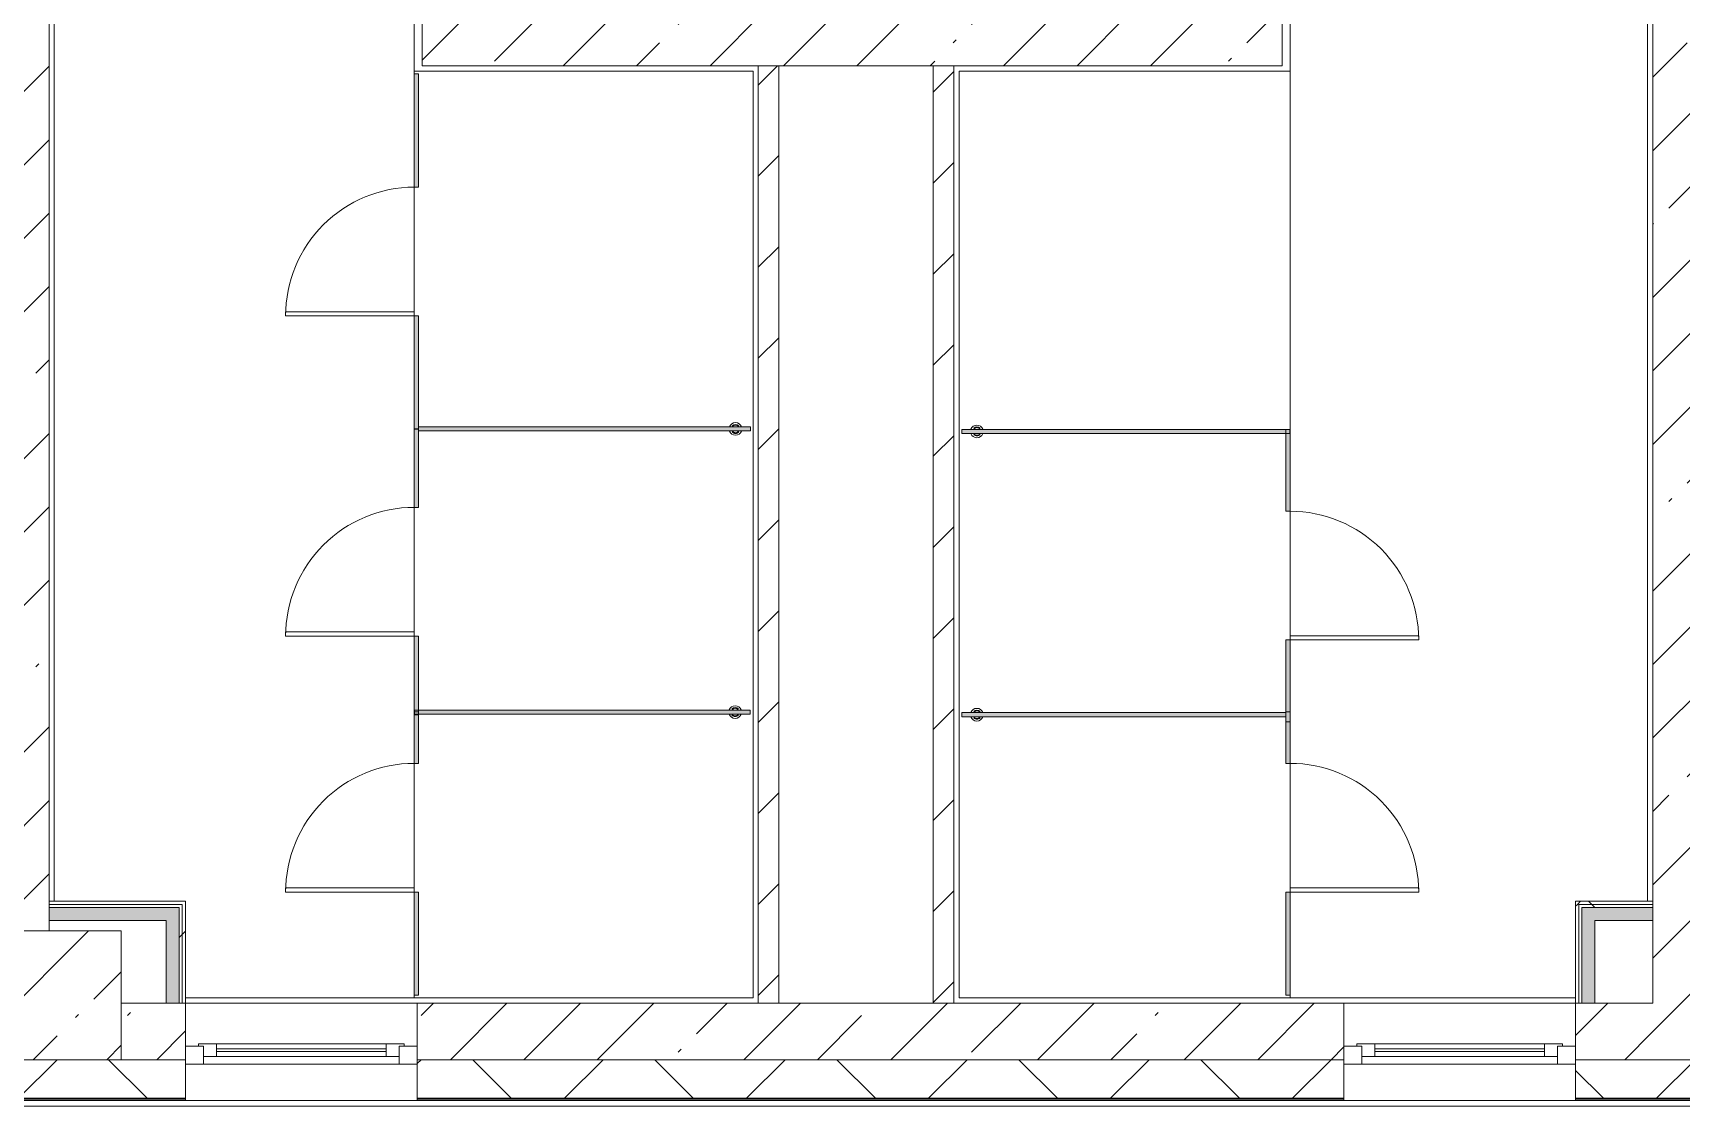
# Model space of a CAD drawing. Header units: millimetres. Extents: x 81711 to 274967, y -8553 to 29000.
# Drawn here: x 213524 to 219927, y -280 to 3888 of the extents above; entities that cross this region are included whole.
import ezdxf

# ---------------------------------------------------------------- set-up
doc = ezdxf.new("R2010")
doc.units = ezdxf.units.MM
for name, color, linetype, lineweight in [('A-DOOR-7', 7, 'Continuous', 5), ('A-GENM-2', 7, 'Continuous', 5), ('A-GLAZ-3', 7, 'Continuous', 5), ('A-WALL', 7, 'Continuous', 9), ('A-WALL-10', 7, 'Continuous', 5), ('I-WALL-27', 7, 'Continuous', 5), ('S-COLS-1', 7, 'Continuous', 5)]:
    doc.layers.add(name, color=color, linetype=linetype, lineweight=lineweight)
for name, color, linetype, lineweight, true_color in [('A-FLOR-2', 7, 'Continuous', 5, 0xaaaaaa), ('A-GENM-3', 7, 'Continuous', 5, 0xe2ddcd), ('I-WALL-25', 7, 'Continuous', 5, 0xe7e7e7), ('I-WALL-26', 7, 'Continuous', 9, 0xe7e7e7)]:
    doc.layers.add(name, color=color, linetype=linetype, lineweight=lineweight, true_color=true_color)
pattern_1 = [(45, (147956.67, 0), (-285.1231, 285.1231), []), (45, (148241.8, 0), (-285.1231, 285.1231), [504.031, -100.806, 16.764, -84.042])]
pattern_2 = [(45, (147956.67, 0), (-176.7767, 176.7767), [])]
pattern_3 = [(45, (147956.7, 0), (-530.33, 530.33), []), (135, (147956.7, 0), (-530.33, -530.33), [])]

# ---------------------------------------------------------------- blocks, each defined once
blk = doc.blocks.new('BSC_Колонна _Прямоугольная - 500х500-V77-1_5_3_птичка')
at = {"layer": 'S-COLS-1'}
h = blk.add_hatch(dxfattribs=at)
h.set_pattern_fill('FP_88', color=256, style=0, pattern_type=2)
h.set_pattern_definition([(45, (-65660, -150), (-285.1231, 285.1231), []), (45, (-65374.88, -150), (-285.1231, 285.1231), [504.031, -100.806, 16.764, -84.042])])
h.paths.add_polyline_path([(176.3, -250), (250, -250), (250, 250), (-250, 250), (-250, -250)])
for p, q in [((250, 250), (-250, 250)), ((-250, 250), (-250, -250)), ((250, -250), (250, 250)), ((-250, -250), (250, -250))]:
    blk.add_line(p, q, dxfattribs=at)
blk = doc.blocks.new('120_Окно_СКБ_1Ст - 120_Окно_СКБ_1Ст 900х2500_h_-20664874-1_5_3_птичка')
at = {"layer": 'A-GLAZ-3'}
for p, q in [((-450, -127), (-450, -57)), ((-450, -57), (-380, -57)), ((450, -57), (-450, -57)), ((-380, -57), (-380, -127)), ((380, -127), (380, -57)), ((380, -57), (450, -57)), ((450, -57), (450, -127)), ((-380, -127), (-450, -127)), ((-450, -127), (-400, -127)), ((-380, -127), (-400, -127)), ((-400, -127), (-400, -137)), ((380, -87), (-380, -87)), ((-380, -87), (-380, -127)), ((-330, -137), (-330, -87)), ((-330, -107), (330, -107)), ((330, -117), (-330, -117)), ((330, -137), (330, -87)), ((380, -127), (380, -87)), ((450, -127), (380, -127)), ((400, -127), (380, -127)), ((400, -127), (450, -127)), ((400, -137), (400, -127)), ((-400, -137), (400, -137)), ((400, -137), (-400, -137))]:
    blk.add_line(p, q, dxfattribs=at)
blk = doc.blocks.new('131_Сантехническая перегородка_Дверь_ поз_4 - СД-1-30830986-1_5_3_птичка')
at = {"layer": 'A-GENM-3'}
for points in [[(-190, -8), (250, -8), (250, 8), (-190, 8)], [(750, -8), (1190, -8), (1190, 8), (750, 8)]]:
    blk.add_hatch(color=256, dxfattribs=at).paths.add_polyline_path(points)
at = {"layer": 'A-DOOR-7'}
for p, q in [((266, 508), (250, 508)), ((250, 8), (250, 508)), ((266, 8), (266, 508)), ((266, 8), (250, 8))]:
    blk.add_line(p, q, dxfattribs=at)
blk.add_arc((250, 8), 500, 360, 90, dxfattribs=at)
at = {"layer": 'A-GENM-2'}
for p, q in [((250, 8), (-190, 8)), ((-190, 8), (-190, -8)), ((250, -8), (250, 8)), ((1190, 8), (750, 8)), ((750, 8), (750, -8)), ((1190, -8), (1190, 8)), ((-190, -8), (250, -8)), ((750, -8), (1190, -8))]:
    blk.add_line(p, q, dxfattribs=at)
blk = doc.blocks.new('131_Сантехническая перегородка_Дверь - СД-1-29846662-1_5_3_птичка')
at = {"layer": 'A-GENM-3'}
for points in [[(0, 8), (0, -8), (317.3, -8), (317.3, 8), (197.1, 8)], [(817.3, -7.8), (817.3, -8), (1119.2, -7.8), (1119.2, 8), (817.3, 8)]]:
    blk.add_hatch(color=256, dxfattribs=at).paths.add_polyline_path(points)
at = {"layer": 'A-DOOR-7'}
for p, q in [((333.3, -8), (317.3, -8)), ((317.3, -8), (317.3, -508)), ((333.3, -8), (333.3, -508)), ((333.3, -508), (317.3, -508))]:
    blk.add_line(p, q, dxfattribs=at)
blk.add_arc((317.3, -8), 500, 270, 0, dxfattribs=at)
at = {"layer": 'A-GENM-2'}
for p, q in [((317.3, 8), (0, 8)), ((0, 8), (0, -8)), ((317.3, -8), (317.3, 8)), ((1134.7, 8), (817.3, 8)), ((817.3, 8), (817.3, -8)), ((1134.7, -8), (1134.7, 8)), ((0, -8), (317.3, -8)), ((817.3, -8), (1134.7, -8))]:
    blk.add_line(p, q, dxfattribs=at)
blk = doc.blocks.new('131_Сантехническая перегородка - СП-4-30850764-1_5_3_птичка')
at = {"layer": 'A-GENM-3'}
blk.add_hatch(color=256, dxfattribs=at).paths.add_polyline_path([(55.2, -8), (1330, -8), (1330, 8), (55.2, 8)])
at = {"layer": 'A-GENM-2'}
for p, q in [((1330, 8), (55.2, 8)), ((55.2, 8), (55.2, -8)), ((1330, -8), (1330, 8)), ((55.2, -8), (1330, -8))]:
    blk.add_line(p, q, dxfattribs=at)
at = {"layer": 'A-GENM-2', "flags": 128}
for points in [[(126.7, 8), (126.3, 8.5), (126, 9), (125.6, 9.5), (125.2, 9.9), (124.8, 10.4), (124.4, 10.8), (123.9, 11.2), (123.5, 11.6), (123, 12), (122.5, 12.3), (122, 12.7), (121.5, 13), (121, 13.3), (120.5, 13.6), (119.9, 13.8), (119.4, 14), (118.8, 14.3), (118.2, 14.4), (117.6, 14.6), (117, 14.7), (116.5, 14.9), (115.9, 14.9), (115.3, 15), (114.7, 15.1), (114.1, 15.1), (113.5, 15.1), (112.8, 15), (112.2, 15), (111.7, 14.9), (111.1, 14.8), (110.5, 14.7), (109.9, 14.5), (109.3, 14.4), (108.7, 14.2), (108.2, 13.9), (107.6, 13.7), (107.1, 13.4), (106.5, 13.2), (106, 12.9), (105.5, 12.5), (105, 12.2), (104.5, 11.8), (104.1, 11.4), (103.6, 11), (103.2, 10.6), (102.8, 10.2), (102.4, 9.7), (102, 9.3), (101.6, 8.8), (101.3, 8.3), (101.1, 8)], [(101.1, -8), (101.4, -8.5), (101.8, -9), (102.2, -9.5), (102.6, -9.9), (103, -10.4), (103.4, -10.8), (103.8, -11.2), (104.3, -11.6), (104.7, -12), (105.2, -12.3), (105.7, -12.7), (106.2, -13), (106.8, -13.3), (107.3, -13.6), (107.9, -13.8), (108.4, -14), (109, -14.3), (109.6, -14.4), (110.1, -14.6), (110.7, -14.7), (111.3, -14.9), (111.9, -14.9), (112.5, -15), (113.1, -15.1), (113.7, -15.1), (114.3, -15.1), (114.9, -15), (115.5, -15), (116.1, -14.9), (116.7, -14.8), (117.3, -14.7), (117.9, -14.5), (118.5, -14.4), (119, -14.2), (119.6, -13.9), (120.2, -13.7), (120.7, -13.4), (121.2, -13.2), (121.7, -12.9), (122.3, -12.5), (122.7, -12.2), (123.2, -11.8), (123.7, -11.4), (124.1, -11), (124.6, -10.6), (125, -10.2), (125.4, -9.7), (125.8, -9.3), (126.1, -8.8), (126.5, -8.3), (126.7, -8)]]:
    blk.add_lwpolyline(points, dxfattribs=at)
at = {"layer": 'A-GENM-2'}
for radius, start, end in [(24.6, 19.91127, 160.08873), (17.6, 45, 135), (17.6, 45, 135), (15.1, 45, 135), (24.6, 199.91127, 340.08873), (17.6, 225, 315), (17.6, 225, 315), (15.1, 225, 315)]:
    blk.add_arc((113.9, 0), radius, start, end, dxfattribs=at)
blk = doc.blocks.new('131_Сантехническая перегородка - СП-4-30850728-1_5_3_птичка')
at = {"layer": 'A-GENM-3'}
blk.add_hatch(color=256, dxfattribs=at).paths.add_polyline_path([(450.4, -8), (1330, -8), (1330, 8), (71.3, 8), (71.3, -8)])
at = {"layer": 'A-GENM-2'}
for p, q in [((1330, 8), (71.3, 8)), ((71.3, 8), (71.3, -8)), ((1330, -8), (1330, 8)), ((71.3, -8), (1330, -8))]:
    blk.add_line(p, q, dxfattribs=at)
at = {"layer": 'A-GENM-2', "flags": 128}
for points in [[(142.8, 8), (142.5, 8.5), (142.1, 9), (141.8, 9.5), (141.4, 9.9), (141, 10.4), (140.5, 10.8), (140.1, 11.2), (139.6, 11.6), (139.2, 12), (138.7, 12.3), (138.2, 12.7), (137.7, 13), (137.1, 13.3), (136.6, 13.6), (136.1, 13.8), (135.5, 14), (134.9, 14.3), (134.4, 14.4), (133.8, 14.6), (133.2, 14.7), (132.6, 14.9), (132, 14.9), (131.4, 15), (130.8, 15.1), (130.2, 15.1), (129.6, 15.1), (129, 15), (128.4, 15), (127.8, 14.9), (127.2, 14.8), (126.6, 14.7), (126, 14.5), (125.4, 14.4), (124.9, 14.2), (124.3, 13.9), (123.8, 13.7), (123.2, 13.4), (122.7, 13.2), (122.2, 12.9), (121.7, 12.5), (121.2, 12.2), (120.7, 11.8), (120.2, 11.4), (119.8, 11), (119.3, 10.6), (118.9, 10.2), (118.5, 9.7), (118.1, 9.3), (117.8, 8.8), (117.4, 8.3), (117.3, 8)], [(117.3, -8), (117.6, -8.5), (117.9, -9), (118.3, -9.5), (118.7, -9.9), (119.1, -10.4), (119.5, -10.8), (120, -11.2), (120.4, -11.6), (120.9, -12), (121.4, -12.3), (121.9, -12.7), (122.4, -13), (122.9, -13.3), (123.5, -13.6), (124, -13.8), (124.6, -14), (125.1, -14.3), (125.7, -14.4), (126.3, -14.6), (126.9, -14.7), (127.5, -14.9), (128.1, -14.9), (128.7, -15), (129.3, -15.1), (129.9, -15.1), (130.5, -15.1), (131.1, -15), (131.7, -15), (132.3, -14.9), (132.9, -14.8), (133.4, -14.7), (134, -14.5), (134.6, -14.4), (135.2, -14.2), (135.7, -13.9), (136.3, -13.7), (136.8, -13.4), (137.4, -13.2), (137.9, -12.9), (138.4, -12.5), (138.9, -12.2), (139.4, -11.8), (139.8, -11.4), (140.3, -11), (140.7, -10.6), (141.1, -10.2), (141.5, -9.7), (141.9, -9.3), (142.3, -8.8), (142.6, -8.3), (142.8, -8)]]:
    blk.add_lwpolyline(points, dxfattribs=at)
at = {"layer": 'A-GENM-2'}
for radius, start, end in [(24.6, 19.91127, 160.08873), (17.6, 45, 135), (17.6, 45, 135), (15.1, 45, 135), (24.6, 199.91127, 340.08873), (17.6, 225, 315), (17.6, 225, 315), (15.1, 225, 315)]:
    blk.add_arc((130, 0), radius, start, end, dxfattribs=at)
blk = doc.blocks.new('131_Сантехническая перегородка_Дверь - СД-1-30819167-1_5_3_птичка')
at = {"layer": 'A-GENM-3'}
for points in [[(0, 8), (2, 7.5), (18, 7.5), (18, -8), (305.2, -8), (305.2, 8)], [(805.2, -8), (1109, -8), (1109, 8), (805.2, 8)]]:
    blk.add_hatch(color=256, dxfattribs=at).paths.add_polyline_path(points)
at = {"layer": 'A-DOOR-7'}
for p, q in [((321.2, 508), (305.2, 508)), ((305.2, 8), (305.2, 508)), ((321.2, 8), (321.2, 508)), ((321.2, 8), (305.2, 8))]:
    blk.add_line(p, q, dxfattribs=at)
blk.add_arc((305.2, 8), 500, 360, 90, dxfattribs=at)
at = {"layer": 'A-GENM-2'}
for p, q in [((305.2, 8), (0, 8)), ((0, 8), (0, -8)), ((305.2, -8), (305.2, 8)), ((1110.4, 8), (805.2, 8)), ((805.2, 8), (805.2, -8)), ((1110.4, -8), (1110.4, 8)), ((0, -8), (305.2, -8)), ((805.2, -8), (1110.4, -8))]:
    blk.add_line(p, q, dxfattribs=at)
blk = doc.blocks.new('131_Сантехническая перегородка - СП-4-30819166-1_5_3_птичка')
at = {"layer": 'A-GENM-3'}
blk.add_hatch(color=256, dxfattribs=at).paths.add_polyline_path([(760.3, 8), (39.9, 8), (39.9, -8), (1330, -8), (1330, 8)])
at = {"layer": 'A-GENM-2'}
for p, q in [((1330, 8), (39.9, 8)), ((39.9, 8), (39.9, -8)), ((1330, -8), (1330, 8)), ((39.9, -8), (1330, -8))]:
    blk.add_line(p, q, dxfattribs=at)
at = {"layer": 'A-GENM-2', "flags": 128}
for points in [[(111.4, 8), (111, 8.5), (110.7, 9), (110.3, 9.5), (109.9, 9.9), (109.5, 10.4), (109.1, 10.8), (108.6, 11.2), (108.2, 11.6), (107.7, 12), (107.2, 12.3), (106.7, 12.7), (106.2, 13), (105.7, 13.3), (105.2, 13.6), (104.6, 13.8), (104, 14), (103.5, 14.3), (102.9, 14.4), (102.3, 14.6), (101.7, 14.7), (101.1, 14.9), (100.6, 14.9), (100, 15), (99.4, 15.1), (98.7, 15.1), (98.1, 15.1), (97.5, 15), (96.9, 15), (96.3, 14.9), (95.8, 14.8), (95.2, 14.7), (94.6, 14.5), (94, 14.4), (93.4, 14.2), (92.9, 13.9), (92.3, 13.7), (91.8, 13.4), (91.2, 13.2), (90.7, 12.9), (90.2, 12.5), (89.7, 12.2), (89.2, 11.8), (88.8, 11.4), (88.3, 11), (87.9, 10.6), (87.5, 10.2), (87.1, 9.7), (86.7, 9.3), (86.3, 8.8), (86, 8.3), (85.8, 8)], [(85.8, -8), (86.1, -8.5), (86.5, -9), (86.9, -9.5), (87.2, -9.9), (87.6, -10.4), (88.1, -10.8), (88.5, -11.2), (89, -11.6), (89.4, -12), (89.9, -12.3), (90.4, -12.7), (90.9, -13), (91.5, -13.3), (92, -13.6), (92.6, -13.8), (93.1, -14), (93.7, -14.3), (94.3, -14.4), (94.8, -14.6), (95.4, -14.7), (96, -14.9), (96.6, -14.9), (97.2, -15), (97.8, -15.1), (98.4, -15.1), (99, -15.1), (99.6, -15), (100.2, -15), (100.8, -14.9), (101.4, -14.8), (102, -14.7), (102.6, -14.5), (103.2, -14.4), (103.7, -14.2), (104.3, -13.9), (104.8, -13.7), (105.4, -13.4), (105.9, -13.2), (106.4, -12.9), (106.9, -12.5), (107.4, -12.2), (107.9, -11.8), (108.4, -11.4), (108.8, -11), (109.3, -10.6), (109.7, -10.2), (110.1, -9.7), (110.5, -9.3), (110.8, -8.8), (111.2, -8.3), (111.4, -8)]]:
    blk.add_lwpolyline(points, dxfattribs=at)
at = {"layer": 'A-GENM-2'}
for radius, start, end in [(24.6, 19.91127, 160.08873), (17.6, 45, 135), (17.6, 45, 135), (15.1, 45, 135), (24.6, 199.91127, 340.08873), (17.6, 225, 315), (17.6, 225, 315), (15.1, 225, 315)]:
    blk.add_arc((98.6, 0), radius, start, end, dxfattribs=at)
blk = doc.blocks.new('131_Сантехническая перегородка - СП-4-29831414-1_5_3_птичка')
at = {"layer": 'A-GENM-3'}
blk.add_hatch(color=256, dxfattribs=at).paths.add_polyline_path([(683.8, 8), (25.5, 8), (25.5, -8), (1330, -8), (1330, 8)])
at = {"layer": 'A-GENM-2'}
for p, q in [((1330, 8), (25.5, 8)), ((25.5, 8), (25.5, -8)), ((1330, -8), (1330, 8)), ((25.5, -8), (1330, -8))]:
    blk.add_line(p, q, dxfattribs=at)
at = {"layer": 'A-GENM-2', "flags": 128}
for points in [[(97, 8), (96.7, 8.5), (96.3, 9), (95.9, 9.5), (95.5, 9.9), (95.1, 10.4), (94.7, 10.8), (94.3, 11.2), (93.8, 11.6), (93.3, 12), (92.9, 12.3), (92.4, 12.7), (91.8, 13), (91.3, 13.3), (90.8, 13.6), (90.2, 13.8), (89.7, 14), (89.1, 14.3), (88.5, 14.4), (88, 14.6), (87.4, 14.7), (86.8, 14.9), (86.2, 14.9), (85.6, 15), (85, 15.1), (84.4, 15.1), (83.8, 15.1), (83.2, 15), (82.6, 15), (82, 14.9), (81.4, 14.8), (80.8, 14.7), (80.2, 14.5), (79.6, 14.4), (79.1, 14.2), (78.5, 13.9), (77.9, 13.7), (77.4, 13.4), (76.9, 13.2), (76.4, 12.9), (75.8, 12.5), (75.3, 12.2), (74.9, 11.8), (74.4, 11.4), (74, 11), (73.5, 10.6), (73.1, 10.2), (72.7, 9.7), (72.3, 9.3), (72, 8.8), (71.6, 8.3), (71.4, 8)], [(71.4, -8), (71.8, -8.5), (72.1, -9), (72.5, -9.5), (72.9, -9.9), (73.3, -10.4), (73.7, -10.8), (74.1, -11.2), (74.6, -11.6), (75.1, -12), (75.6, -12.3), (76.1, -12.7), (76.6, -13), (77.1, -13.3), (77.6, -13.6), (78.2, -13.8), (78.7, -14), (79.3, -14.3), (79.9, -14.4), (80.5, -14.6), (81.1, -14.7), (81.6, -14.9), (82.2, -14.9), (82.8, -15), (83.4, -15.1), (84, -15.1), (84.6, -15.1), (85.2, -15), (85.8, -15), (86.4, -14.9), (87, -14.8), (87.6, -14.7), (88.2, -14.5), (88.8, -14.4), (89.4, -14.2), (89.9, -13.9), (90.5, -13.7), (91, -13.4), (91.6, -13.2), (92.1, -12.9), (92.6, -12.5), (93.1, -12.2), (93.6, -11.8), (94, -11.4), (94.5, -11), (94.9, -10.6), (95.3, -10.2), (95.7, -9.7), (96.1, -9.3), (96.5, -8.8), (96.8, -8.3), (97, -8)]]:
    blk.add_lwpolyline(points, dxfattribs=at)
at = {"layer": 'A-GENM-2'}
for radius, start, end in [(24.6, 19.91127, 160.08873), (17.6, 45, 135), (17.6, 45, 135), (15.1, 45, 135), (24.6, 199.91127, 340.08873), (17.6, 225, 315), (17.6, 225, 315), (15.1, 225, 315)]:
    blk.add_arc((84.2, 0), radius, start, end, dxfattribs=at)
blk = doc.blocks.new('131_Сантехническая перегородка_Дверь_сдвиг_ - СД-1-30823593-1_5_3_птичка')
at = {"layer": 'A-GENM-3'}
for points in [[(0, -8), (400, -8), (400, 8), (0, 8)], [(900, 8), (900, -8), (1089, -8), (1089, 8)]]:
    blk.add_hatch(color=256, dxfattribs=at).paths.add_polyline_path(points)
at = {"layer": 'A-DOOR-7'}
for p, q in [((416, 508), (400, 508)), ((400, 8), (400, 508)), ((416, 8), (416, 508)), ((416, 8), (400, 8))]:
    blk.add_line(p, q, dxfattribs=at)
blk.add_arc((400, 8), 500, 360, 90, dxfattribs=at)
at = {"layer": 'A-GENM-2'}
for p, q in [((400, 8), (0, 8)), ((0, 8), (0, -8)), ((400, -8), (400, 8)), ((1100, 8), (900, 8)), ((900, 8), (900, -8)), ((1100, -8), (1100, 8)), ((0, -8), (400, -8)), ((900, -8), (1100, -8))]:
    blk.add_line(p, q, dxfattribs=at)
blk = doc.blocks.new('131_Сантехническая перегородка_Дверь_сдвиг_ - СД-1-30819161-1_5_3_птичка')
at = {"layer": 'A-GENM-3'}
for points in [[(0, -8), (400, -8), (400, 8), (0, 8)], [(900, 8), (900, -8), (1061.8, -8), (1061.8, 8)]]:
    blk.add_hatch(color=256, dxfattribs=at).paths.add_polyline_path(points)
at = {"layer": 'A-DOOR-7'}
for p, q in [((416, -8), (400, -8)), ((400, -8), (400, -508)), ((416, -8), (416, -508)), ((416, -508), (400, -508))]:
    blk.add_line(p, q, dxfattribs=at)
blk.add_arc((400, -8), 500, 270, 0, dxfattribs=at)
at = {"layer": 'A-GENM-2'}
for p, q in [((400, 8), (0, 8)), ((0, 8), (0, -8)), ((400, -8), (400, 8)), ((1100, 8), (900, 8)), ((900, 8), (900, -8)), ((1100, -8), (1100, 8)), ((0, -8), (400, -8)), ((900, -8), (1100, -8))]:
    blk.add_line(p, q, dxfattribs=at)

msp = doc.modelspace()

# ---------------------------------------------------------------- hatches: boundary and pattern name
at = {"layer": 'A-WALL-10'}
h = msp.add_hatch(dxfattribs=at)
h.set_pattern_fill('FP_94', color=256, style=0, pattern_type=2)
h.set_pattern_definition([(45, (147956.67, 0), (-353.5534, 353.5534), []), (135, (147956.67, 0), (-353.5534, -353.5534), [])])
h.paths.add_polyline_path([(223650.5, -250), (223656.7, -250), (223656.7, -100), (221936.7, -100), (221936.7, -250), (223648.7, -250)])
h.paths.add_polyline_path([(215652.4, -250), (218616.7, -250), (218616.7, -100), (215016.7, -100), (215016.7, -250)])
h.paths.add_polyline_path([(220192.7, -250), (220236.7, -250), (220236.7, -100), (219516.7, -101.8), (219516.7, -250), (220036.7, -250)])
h.paths.add_polyline_path([(213793, -250), (214116.7, -250), (214116.7, -100), (213116.7, -100), (213116.7, -250)])
h.paths.add_polyline_path([(208866.7, -250), (209566.7, -250), (209566.7, -100), (208866.7, -100), (208866.7, -128.3)])
h.paths.add_polyline_path([(207966.7, -250), (207966.7, -100), (207216.7, -100), (207216.7, -250)])
h.paths.add_polyline_path([(211666.7, -250), (212216.7, -250), (212216.7, -100), (211666.7, -100), (211666.7, -121.3)])
h.paths.add_polyline_path([(204495.9, -250), (205116.7, -250), (205116.7, -100), (204366.7, -100), (204366.7, -250)])
h.paths.add_polyline_path([(190694.2, -250), (192266.7, -250), (192266.7, -100), (190694.2, -100), (190694.2, -173.5)])
h.paths.add_polyline_path([(195366.7, -250), (196116.7, -250), (196116.7, -100), (195366.7, -100), (195366.7, -161.8)])
h.paths.add_polyline_path([(197016.7, -250), (197728.2, -250), (197728.2, -100), (197016.7, -100), (197016.7, -157.7)])
h.paths.add_polyline_path([(201266.7, -250), (201266.7, -100), (199828.2, -100), (199828.2, -250), (200777.1, -250)])
h.paths.add_polyline_path([(185046.7, -250), (185046.7, -100), (183926.7, -100), (183926.7, -250), (184972.2, -250)])
h.paths.add_polyline_path([(186996.7, -250), (186996.7, -100), (185946.7, -100), (185946.7, -250), (186831.6, -250)])
h.paths.add_polyline_path([(187896.7, -250), (188594.2, -250), (188594.2, -100), (187896.7, -100), (187896.7, -180.4)])
h.paths.add_polyline_path([(181826.7, -250), (181826.7, -100), (180966.7, -100), (180966.7, -250)])
h.paths.add_polyline_path([(178166.7, -250), (178166.7, -100), (177166.4, -100), (177166.4, -250), (177534.6, -250)])
h.paths.add_polyline_path([(175266.7, -250), (176266.4, -250), (176266.4, -100), (175266.7, -100), (175266.7, -211.8)])
h.paths.add_polyline_path([(174366.7, -250), (174366.7, -100), (173391.7, -100), (173391.7, -250), (173815.7, -250)])
h.paths.add_polyline_path([(163566.7, -250), (163566.7, -100), (162816.7, -100), (162816.7, -250)])
h.paths.add_polyline_path([(164466.7, -250), (165216.7, -250), (165216.7, -100), (164466.7, -100), (164466.7, -238.7)])
h.paths.add_polyline_path([(167316.7, -250), (168666.7, -250), (168666.7, -100), (167316.7, -100), (167316.7, -231.6)])
h.paths.add_polyline_path([(170096.9, -250), (170591.7, -250), (170591.7, -100), (169566.7, -100), (169566.7, -250)])
h.paths.add_polyline_path([(157866.7, -250), (157866.7, -100), (157116.4, -100), (157116.4, -250)])
h.paths.add_polyline_path([(156216.4, -250), (156216.4, -100), (154786.7, -100), (154786.7, -250), (156151.4, -250)])
h.paths.add_polyline_path([(147696.7, -250), (151686.7, -250), (151686.7, -100), (147696.7, -100), (147696.7, -210)])
h.paths.add_polyline_path([(160716.7, -250), (160716.7, -100), (159966.7, -100), (159966.7, -250)])
at = {"layer": 'I-WALL-25'}
for points in [[(214041.7, 440.5), (214091.7, 440.5), (214091.7, 490.5), (213586.7, 490.5), (213586.7, 440.5), (213866.7, 440.5)], [(219541.7, 120), (219591.7, 120), (219591.7, 440.5), (219541.7, 440.5), (219541.7, 140)]]:
    msp.add_hatch(color=256, dxfattribs=at).paths.add_polyline_path(points)
at = {"layer": 'I-WALL-26'}
for points in [[(219796.7, 440.5), (219816.7, 440.5), (219815.9, 490.5), (219541.7, 490.5), (219541.7, 440.5), (219591.7, 440.5)], [(214091.7, 120), (214091.7, 440.5), (214041.7, 440.5), (214041.7, 120)]]:
    msp.add_hatch(color=256, dxfattribs=at).paths.add_polyline_path(points)
at = {"layer": 'I-WALL-27'}
h = msp.add_hatch(dxfattribs=at)
h.set_pattern_fill('FP_74', color=256, style=0, pattern_type=2)
h.set_pattern_definition(pattern_1)
h.paths.add_polyline_path([(220036.7, -100), (220036.7, 7900), (219816.7, 7900), (219816.7, -100)])
h = msp.add_hatch(dxfattribs=at)
h.set_pattern_fill('FP_74', color=256, style=0, pattern_type=2)
h.set_pattern_definition(pattern_1)
h.paths.add_polyline_path([(213586.7, 400), (213586.7, 7400), (213366.7, 7400), (213366.7, 400)])
h = msp.add_hatch(dxfattribs=at)
h.set_pattern_fill('FP_74', color=256, style=0, pattern_type=2)
h.set_pattern_definition(pattern_1)
h.paths.add_polyline_path([(215652.4, 3760), (218376.7, 3760), (218376.7, 3980), (215036.7, 3980), (215036.7, 3760), (215591.7, 3760)])
h = msp.add_hatch(dxfattribs=at)
h.set_pattern_fill('FP_110', color=256, style=0, pattern_type=2)
h.set_pattern_definition(pattern_2)
h.paths.add_polyline_path([(216421.7, 120), (216421.7, 3760), (216341.7, 3760), (216341.7, 120)])
h = msp.add_hatch(dxfattribs=at)
h.set_pattern_fill('FP_110', color=256, style=0, pattern_type=2)
h.set_pattern_definition(pattern_2)
h.paths.add_polyline_path([(217101.7, 120), (217101.7, 3760), (217021.7, 3760), (217021.7, 120)])
h = msp.add_hatch(dxfattribs=at)
h.set_pattern_fill('FP_192', color=256, style=0, pattern_type=2)
h.set_pattern_definition(pattern_3)
h.paths.add_polyline_path([(219816.3, 503), (219816.7, 503), (219816.7, 515.5), (219516.7, 515.5), (219516.7, 503), (219796.7, 503)])
h = msp.add_hatch(dxfattribs=at)
h.set_pattern_fill('FP_192', color=256, style=0, pattern_type=2)
h.set_pattern_definition(pattern_3)
h.paths.add_polyline_path([(214104.2, 120), (214102.2, 490.5), (214091.7, 490.5), (214091.7, 120)])
h = msp.add_hatch(dxfattribs=at)
h.set_pattern_fill('FP_192', color=256, style=0, pattern_type=2)
h.set_pattern_definition(pattern_3)
h.paths.add_polyline_path([(214116.7, 120), (214116.7, 503), (214104.2, 503), (214104.2, 120)])
h = msp.add_hatch(dxfattribs=at)
h.set_pattern_fill('FP_192', color=256, style=0, pattern_type=2)
h.set_pattern_definition(pattern_3)
h.paths.add_polyline_path([(219529.2, 120), (219529.2, 503), (219516.7, 503), (219516.7, 120)])
h = msp.add_hatch(dxfattribs=at)
h.set_pattern_fill('FP_192', color=256, style=0, pattern_type=2)
h.set_pattern_definition(pattern_3)
h.paths.add_polyline_path([(219815.9, 490.5), (219816.7, 490.5), (219816.3, 503), (219529.2, 503), (219529.2, 490.5), (219796.7, 490.5)])
h = msp.add_hatch(dxfattribs=at)
h.set_pattern_fill('FP_74', color=256, style=0, pattern_type=2)
h.set_pattern_definition(pattern_1)
h.paths.add_polyline_path([(217511.8, -100), (218616.7, -100), (218616.7, 120), (215016.7, 120), (215016.7, -100), (215652.4, -100)])
h.paths.add_polyline_path([(213866.7, -100), (214116.7, -100), (214116.7, 120), (213866.7, 120), (213866.7, -48)])
h.paths.add_polyline_path([(219516.7, -100), (219816.7, -100), (219816.7, 120), (219516.7, 120), (219516.7, -13)])

# ---------------------------------------------------------------- linework, layer by layer
at = {"layer": 'A-FLOR-2'}
for p, q in [((215005.7, 7660), (215005.7, 3729)), ((218407.7, 2347.5), (218407.7, 7660)), ((219796.7, 515.6), (219796.7, 7660)), ((213606.7, 7380), (213606.7, 515.5)), ((216321.7, 3740), (215005.7, 3740)), ((216321.7, 140), (216321.7, 3740)), ((217121.7, 3740), (217121.7, 140)), ((218407.7, 3740), (217121.7, 3740)), ((215005.7, 2789), (215005.7, 3289)), ((215005.7, 1545.2), (215005.7, 2045.2)), ((218407.7, 2030.1), (218407.7, 1530.1)), ((215005.7, 551), (215005.7, 1051)), ((218407.7, 1051), (218407.7, 551)), ((219516.7, 515.6), (219796.7, 515.6)), ((214116.7, 140), (216321.7, 140)), ((215005.7, 140), (215005.7, 151)), ((217121.7, 140), (219516.7, 140)), ((218407.7, 151), (218407.7, 140))]:
    msp.add_line(p, q, dxfattribs=at)
at = {"layer": 'A-WALL'}
for p, q in [((216421.7, 3760), (216341.7, 3760)), ((217101.7, 3760), (217021.7, 3760)), ((219816.7, 440.5), (219816.7, 515.5)), ((214104.2, 503), (213586.7, 503)), ((214091.7, 490.5), (213586.7, 490.5)), ((214091.7, 490.5), (214091.7, 120)), ((214104.2, 503), (214104.2, 120)), ((219529.2, 503), (219529.2, 120)), ((219529.2, 503), (219816.7, 503)), ((219541.7, 490.5), (219541.7, 120)), ((219541.7, 490.5), (219816.7, 490.5)), ((216341.7, 120), (216421.7, 120)), ((217021.7, 120), (217101.7, 120)), ((214116.7, -100), (213866.7, -100)), ((218616.7, -100), (215016.7, -100)), ((219816.7, -100), (219516.7, -100)), ((213116.7, -250), (214116.7, -250)), ((213116.7, -253), (214116.7, -253)), ((215016.7, -250), (218616.7, -250)), ((215016.7, -253), (218616.7, -253)), ((219516.7, -250), (220236.7, -250)), ((219516.7, -253), (220236.7, -253))]:
    msp.add_line(p, q, dxfattribs=at)
at = {"layer": 'A-WALL-10'}
for p, q in [((214116.7, -258), (214116.7, -100)), ((215016.7, -100), (215016.7, -258)), ((218616.7, -258), (218616.7, -100)), ((219516.7, -100), (219516.7, -258)), ((220036.7, -100), (219816.7, -100)), ((220236.7, -280), (147666.7, -280)), ((212216.7, -258), (220236.7, -258))]:
    msp.add_line(p, q, dxfattribs=at)
at = {"layer": 'I-WALL-27'}
for p, q in [((219816.7, 7900), (219816.7, 515.5)), ((215036.7, 7680), (215036.7, 3760)), ((218376.7, 3760), (218376.7, 7680)), ((213586.7, 400), (213586.7, 7400)), ((215036.7, 3760), (216341.7, 3760)), ((216341.7, 3760), (216341.7, 120)), ((216421.7, 3760), (217021.7, 3760)), ((216421.7, 120), (216421.7, 3760)), ((217021.7, 3760), (217021.7, 120)), ((217101.7, 3760), (218376.7, 3760)), ((217101.7, 120), (217101.7, 3760)), ((214116.7, 515.5), (213586.7, 515.5)), ((214116.7, -100), (214116.7, 515.5)), ((219516.7, 515.5), (219516.7, -100)), ((219816.7, 515.5), (219516.7, 515.5)), ((213586.7, 440.5), (214041.7, 440.5)), ((214041.7, 440.5), (214041.7, 120)), ((219591.7, 120), (219591.7, 440.5)), ((219591.7, 440.5), (219816.7, 440.5)), ((219816.7, 440.5), (219816.7, 120)), ((216341.7, 120), (213866.7, 120)), ((215016.7, 120), (215016.7, -100)), ((217021.7, 120), (216421.7, 120)), ((219816.7, 120), (217101.7, 120)), ((218616.7, -100), (218616.7, 120))]:
    msp.add_line(p, q, dxfattribs=at)

# ---------------------------------------------------------------- block references
at = {"layer": 'A-GENM-2'}
for name, p, rotation in [('131_Сантехническая перегородка_Дверь_ поз_4 - СД-1-30830986-1_5_3_птичка', (215013.7, 2539), 89.99999999997657), ('131_Сантехническая перегородка - СП-4-30819166-1_5_3_птичка', (216352, 2350), 180), ('131_Сантехническая перегородка_Дверь - СД-1-30819167-1_5_3_птичка', (215013.7, 1240), 89.99999999997657), ('131_Сантехническая перегородка_Дверь - СД-1-29846662-1_5_3_птичка', (218399.7, 1212.8), 90.00000000002345), ('131_Сантехническая перегородка_Дверь_сдвиг_ - СД-1-30823593-1_5_3_птичка', (215013.7, 151), 89.99999999997657), ('131_Сантехническая перегородка - СП-4-29831414-1_5_3_птичка', (216336.2, 1250), 180), ('131_Сантехническая перегородка_Дверь_сдвиг_ - СД-1-30819161-1_5_3_птичка', (218399.7, 151), 90.00000000002345)]:
    msp.add_blockref(name, p, dxfattribs=dict(at, rotation=rotation))
for name, p in [('131_Сантехническая перегородка - СП-4-30850764-1_5_3_птичка', (217077.5, 2340)), ('131_Сантехническая перегородка - СП-4-30850728-1_5_3_птичка', (217061.3, 1240))]:
    msp.add_blockref(name, p, dxfattribs=at)
at = {"layer": 'A-GLAZ-3', "rotation": 180}
for p in [(214566.7, -175), (219066.7, -175)]:
    msp.add_blockref('120_Окно_СКБ_1Ст - 120_Окно_СКБ_1Ст 900х2500_h_-20664874-1_5_3_птичка', p, dxfattribs=at)
at = {"layer": 'S-COLS-1'}
msp.add_blockref('BSC_Колонна _Прямоугольная - 500х500-V77-1_5_3_птичка', (213616.7, 150), dxfattribs=at)

doc.saveas('drawing.dxf')
